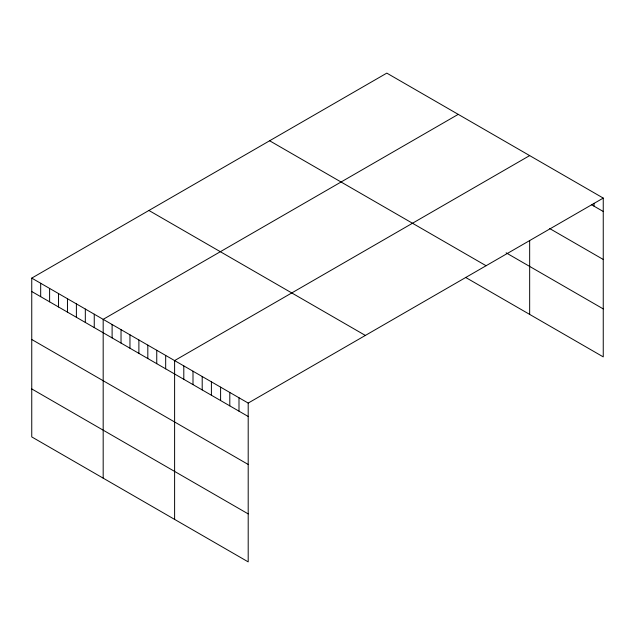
<?xml version="1.0" encoding="UTF-8"?>
<svg xmlns="http://www.w3.org/2000/svg" width="635" height="635" viewBox="0 0 635 635"><rect width="100%" height="100%" fill="white"/><g stroke="black" fill="none" stroke-linecap="round" stroke-linejoin="round"><path stroke-width="0.95" d="M603.25 198.088L248.198 403.074L248.198 561.88L31.75 436.912L31.75 278.114L386.802 73.12L603.25 198.088L603.25 356.886L465.534 277.376M458.232 114.364L103.18 319.349L103.18 478.147M529.661 155.599L174.609 360.585L174.609 519.39M591.542 204.732L603.25 211.487M549.727 228.568L603.25 259.469M506.119 252.825L603.25 308.904M269.637 140.772L486.085 265.732M148.915 210.463L365.363 335.431M31.75 278.114L248.198 403.074M31.75 291.513L248.198 416.481M31.75 339.495L248.198 464.463M31.75 388.93L248.198 513.898M594.05 203.311L594.05 206.177M529.661 240.713L529.661 314.396M238.998 397.764L238.998 411.17M229.799 392.454L229.799 405.852M220.599 387.144L220.599 400.542M211.399 381.833L211.399 395.232M202.2 376.523L202.2 389.922M193 371.213L193 384.612M183.801 365.903L183.801 379.301M165.679 355.433L165.679 368.832M156.75 350.282L156.75 363.68M147.82 345.123L147.82 358.529M138.89 339.971L138.89 353.37M129.961 334.812L129.961 348.218M121.031 329.66L121.031 343.059M112.109 324.509L112.109 337.907M94.25 314.198L94.25 327.596M85.32 309.039L85.32 322.445M76.39 303.887L76.39 317.286M67.461 298.728L67.461 312.134M58.539 293.576L58.539 306.975M49.609 288.425L49.609 301.823M40.68 283.266L40.68 296.664"/></g></svg>
